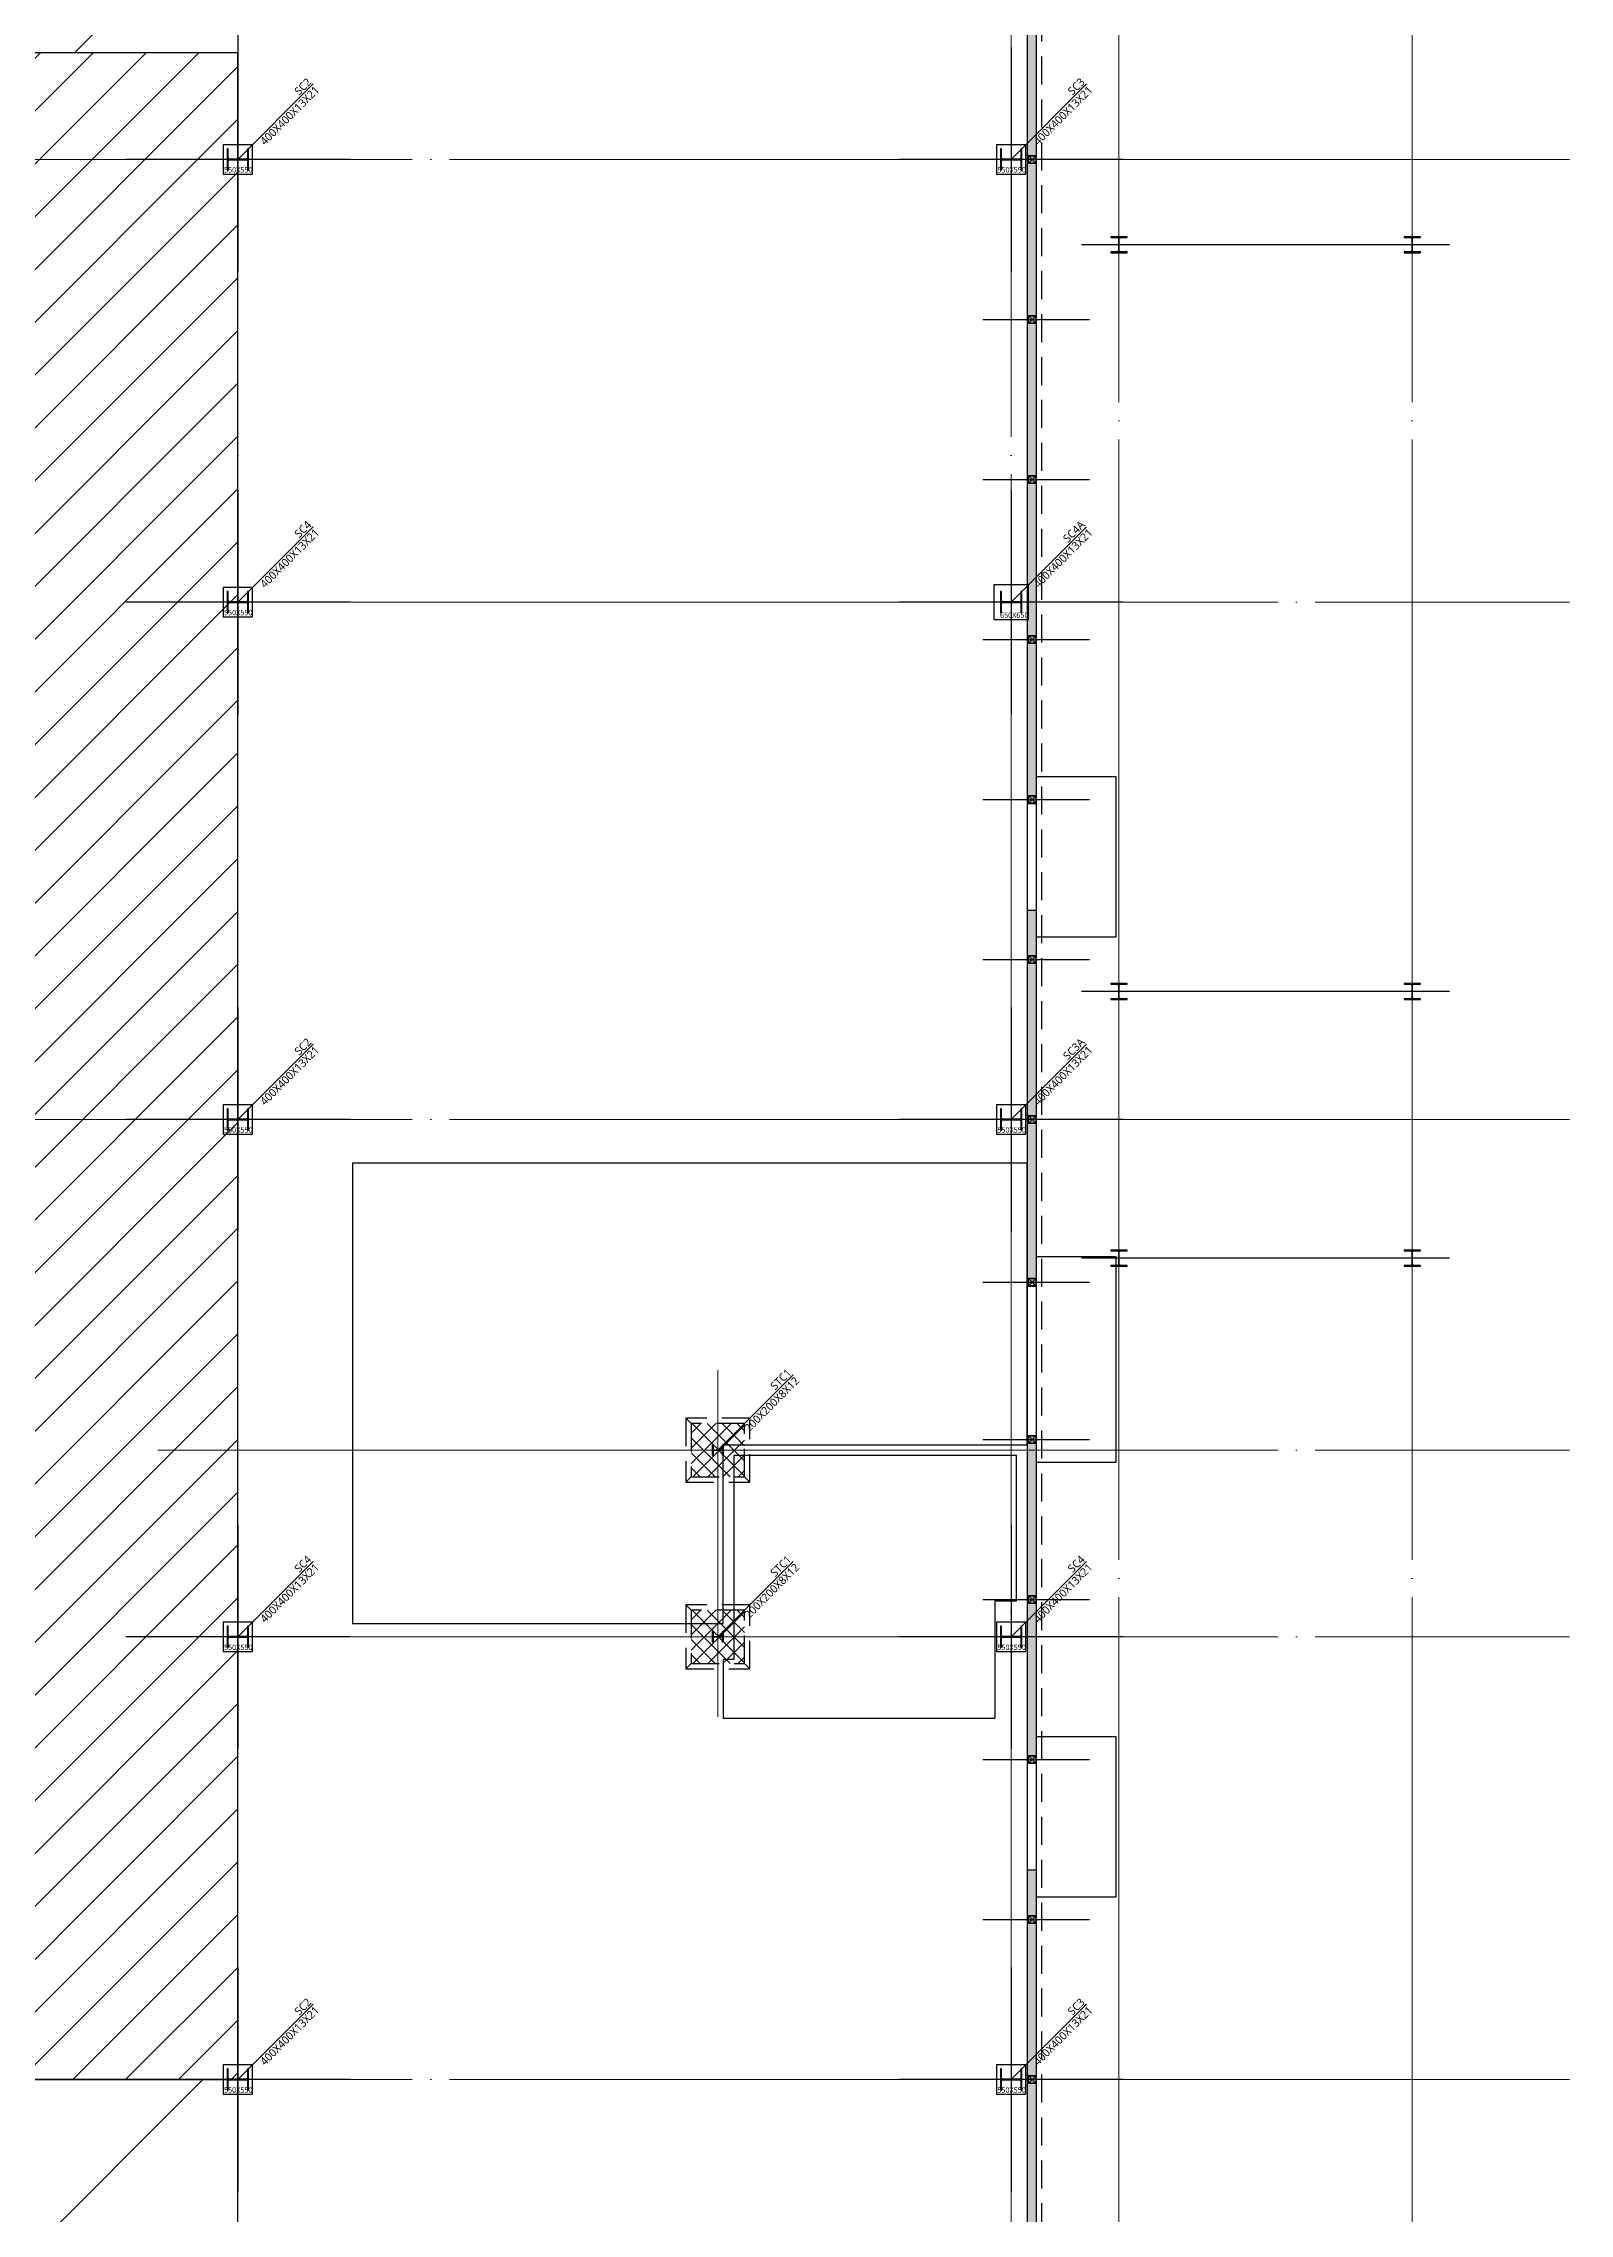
# Model space of a CAD drawing. Header units: millimetres. Extents: x -17369 to 294000, y -718917 to 220315.
# Drawn here: x 203784 to 232400, y 83030 to 123718 of the extents above; entities that cross this region are included whole.
import ezdxf
from ezdxf.enums import TextEntityAlignment as Align

# ---------------------------------------------------------------- set-up
doc = ezdxf.new("R2010")
doc.units = ezdxf.units.MM
doc.header["$LTSCALE"] = 350
for name, pattern in [('CEN', [62, 60, -1, 0, -1]), ('H12', [3, 2, -1]), ('HID', [2.3, 1.5, -0.8]), ('X-200-S-COL$0$CEN', [62, 60, -1, 0, -1]), ('X-200-S-COL$0$HID', [2.3, 1.5, -0.8])]:
    doc.linetypes.add(name, pattern=pattern)
doc.layers.get('Defpoints').update_dxf_attribs({"color": 181})
for name, color, linetype in [('0-THK300 RC SFRC SLAB영역', 2, 'H12'), ('0-THK400 RC SLAB영역', 4, 'H12'), ('0_RC-SLAB', 7, 'Continuous'), ('6', 6, 'Continuous'), ('CEN', 1, 'CEN'), ('PD', 6, 'Continuous'), ('PERI-OUT', 9, 'Continuous'), ('Sol', 253, 'Continuous'), ('X-200-S-COL$0$Cen', 1, 'X-200-S-COL$0$CEN'), ('X-200-S-COL$0$Cen-ETC', 142, 'X-200-S-COL$0$CEN'), ('X-200-S-COL$0$CenA', 13, 'X-200-S-COL$0$CEN'), ('X-200-S-COL$0$CenB', 5, 'X-200-S-COL$0$CEN'), ('X-200-S-COL$0$H-Col', 3, 'Continuous'), ('X-200-S-COL$0$H-Col-파이프랙', 3, 'X-200-S-COL$0$CEN'), ('X-200-S-COL$0$STUD', 4, 'Continuous')]:
    doc.layers.add(name, color=color, linetype=linetype)
for name, color, linetype, plot in [('N-plot', 147, 'Continuous', False), ('X-200-S-COL$0$P-Line', 144, 'Continuous', False), ('X-200-S-COL$0$PERI-OUT', 17, 'Continuous', False), ('X-200-S-COL$0$S-NAME', 144, 'Continuous', False)]:
    doc.layers.add(name, color=color, linetype=linetype, plot=plot)
doc.styles.add('X-200-S-COL$0$맑은고딕', font='malgun.ttf')
doc.styles.add('맑은고딕', font='malgun.ttf')

# ---------------------------------------------------------------- blocks, each defined once
blk = doc.blocks.new('X-200-S-COL$0$1F GRID_231010')
at = {"layer": 'X-200-S-COL$0$Cen', "lineweight": 0}
for p, q in [((147980, 23300), (147980, -123050)), ((162480, 23300), (162480, -123050)), ((172950, -35900), (-22950, -35900)), ((172950, -53900), (-22950, -53900)), ((172950, -71900), (-22950, -71900))]:
    blk.add_line(p, q, dxfattribs=at)
at = {"layer": 'X-200-S-COL$0$CenA', "lineweight": 0}
for p, q in [((146480, -44200), (172950, -44200)), ((156980, -58600), (156980, -65100)), ((146480, -60100), (172950, -60100)), ((146480, -63600), (172950, -63600))]:
    blk.add_line(p, q, dxfattribs=at)
blk = doc.blocks.new('X-200-S-COL$0$H-300x305x15x15')
at = {"color": 0, "linetype": 'ByBlock', "ltscale": 0.5}
blk.add_lwpolyline([(25.5, -135, -0.4142136), (7.5, -117), (7.5, 117, -0.4142136), (25.5, 135), (152.5, 135), (152.5, 150), (-152.5, 150), (-152.5, 135), (-25.5, 135, -0.4142136), (-7.5, 117), (-7.5, -117, -0.4142136), (-25.5, -135), (-152.5, -135), (-152.5, -150), (152.5, -150), (152.5, -135)], format="xyb", close=True, dxfattribs=at)
blk = doc.blocks.new('X-200-S-COL$0$H-400x400x13x21')
at = {"color": 0}
blk.add_lwpolyline([(200, -200), (200, -179), (28.5, -179, -0.4142136), (6.5, -157), (6.5, 157, -0.4142136), (28.5, 179), (200, 179), (200, 200), (-200, 200), (-200, 179), (-28.5, 179, -0.4142136), (-6.5, 157), (-6.5, -157, -0.4142136), (-28.5, -179), (-200, -179), (-200, -200)], format="xyb", close=True, dxfattribs=at)
blk = doc.blocks.new('X-200-S-COL$0$H-200x200x8x12')
at = {"color": 0, "linetype": 'ByBlock'}
blk.add_lwpolyline([(100, 88), (17, 88, 0.414214), (4, 75), (4, -75, 0.414214), (17, -88), (100, -88), (100, -100), (-100, -100), (-100, -88), (-17, -88, 0.414214), (-4, -75), (-4, 75, 0.414214), (-17, 88), (-100, 88), (-100, 100), (100, 100)], format="xyb", close=True, dxfattribs=at)
blk = doc.blocks.new('X-200-S-COL$0$1F COLUMN_231010')
at = {"layer": 'X-200-S-COL$0$H-Col', "color": 0, "rotation": 90}
for name, p in [('X-200-S-COL$0$H-400x400x13x21', (207430, 121543)), ('X-200-S-COL$0$H-400x400x13x21', (221930, 121543)), ('X-200-S-COL$0$H-400x400x13x21', (207430, 113243)), ('X-200-S-COL$0$H-400x400x13x21', (221930, 113243)), ('X-200-S-COL$0$H-400x400x13x21', (207430, 103543)), ('X-200-S-COL$0$H-400x400x13x21', (221930, 103543)), ('X-200-S-COL$0$H-200x200x8x12', (216430, 97343)), ('X-200-S-COL$0$H-400x400x13x21', (207430, 93843)), ('X-200-S-COL$0$H-400x400x13x21', (221930, 93843)), ('X-200-S-COL$0$H-200x200x8x12', (216430, 93843)), ('X-200-S-COL$0$H-400x400x13x21', (207430, 85543)), ('X-200-S-COL$0$H-400x400x13x21', (221930, 85543))]:
    blk.add_blockref(name, p, dxfattribs=at)
blk = doc.blocks.new('X-200-S-COL$0$S-NAME')
at = {"layer": 'X-200-S-COL$0$S-NAME', "color": 0}
blk.add_line((0, 0), (2000, 0), dxfattribs=at)
at = {"layer": 'X-200-S-COL$0$S-NAME', "color": 0, "style": 'X-200-S-COL$0$맑은고딕'}
for p in [(2000, 105), (2000, -105)]:
    blk.add_attdef('.', text='', height=150, rotation=359.9949, dxfattribs=at).set_placement(p, align=Align.MIDDLE_RIGHT)
blk = doc.blocks.new('X-200-S-COL$0$PERIMITER_231026')
at = {"layer": 'X-200-S-COL$0$PERI-OUT'}
for points in [[(140800, 167343), (140800, 171293), (177580, 171293), (177580, 176343), (200030, 179093), (224980, 179093), (224980, 150943), (222400, 150943), (222400, 54231), (217203, 49143), (207930, 49143), (207930, 39143), (58950, 39143), (58950, 49143), (45650, 49143), (45650, 98043), (39480, 98043), (39480, 139943), (49950, 139943), (49950, 157943), (120950, 157943), (120950, 169343), (135850, 169343), (135850, 167343)], [(141020, 167123), (141020, 171073), (177800, 171073), (177800, 176148), (200043, 178873), (224760, 178873), (224760, 151163), (222230, 151163), (222230, 54303), (217134, 49313), (207710, 49313), (207710, 39363), (59170, 39363), (59170, 49363), (45870, 49363), (45870, 98263), (39650, 98263), (39650, 139723), (50170, 139723), (50170, 157723), (121120, 157723), (121125, 169173), (135680, 169173), (135680, 167123)]]:
    blk.add_lwpolyline(points, dxfattribs=at)
blk = doc.blocks.new('X-200-S-COL$0$Stud-150x150x6')
at = {"color": 250}
for p, q in [((-69, -69), (69, 69)), ((-69, 69), (69, -69))]:
    blk.add_line(p, q, dxfattribs=at)
blk.add_lwpolyline([(75, -75), (-75, -75), (-75, 75), (75, 75)], close=True)
at = {"color": 6}
blk.add_lwpolyline([(69, -69), (-69, -69), (-69, 69), (69, 69)], close=True, dxfattribs=at)
blk = doc.blocks.new('X-200-S-COL$0$1F STUD_231010')
at = {"layer": 'X-200-S-COL$0$CenB'}
for p, q in [((221400, 118543), (223400, 118543)), ((221400, 115543), (223400, 115543)), ((221400, 112543), (223400, 112543)), ((221400, 109543), (223400, 109543)), ((221400, 106543), (223400, 106543)), ((221400, 100493), (223400, 100493)), ((221400, 97543), (223400, 97543)), ((221400, 94543), (223400, 94543)), ((221400, 91543), (223400, 91543)), ((221400, 88543), (223400, 88543))]:
    blk.add_line(p, q, dxfattribs=at)
at = {"layer": 'X-200-S-COL$0$STUD'}
for p in [(222325, 121543), (222325, 118543), (222325, 115543), (222325, 112543), (222325, 109543), (222325, 106543), (222325, 103543), (222325, 100493), (222325, 97543), (222325, 94543), (222325, 91543), (222325, 88543), (222325, 85543)]:
    blk.add_blockref('X-200-S-COL$0$Stud-150x150x6', p, dxfattribs=at)

msp = doc.modelspace()

# ---------------------------------------------------------------- hatches: boundary and pattern name
at = {"layer": '0-THK300 RC SFRC SLAB영역', "linetype": 'ByBlock'}
h = msp.add_hatch(dxfattribs=at)
h.set_pattern_fill('ANSI31', color=256, scale=1000)
h.paths.add_polyline_path([(59750, 157722.6), (111150, 157722.6), (111150, 147517.6), (112250, 147517.6), (112250, 147717.6), (117200, 147717.6), (117200, 147517.6), (118300, 147517.6), (118300, 151902.6), (115490, 151902.6), (115490, 153297.6), (118300, 153297.6), (118300, 157722.6), (121120, 157722.6), (121120, 169172.6), (135680, 169172.6), (135680, 157442.6), (207430, 157442.6), (207430, 139342.6), (222230, 139342.6), (222230, 128092.6), (207430, 128092.6), (207430, 123542.6), (141350, 123542.6), (141350, 107852.6), (141435, 107852.6), (141435, 104082.6), (140835, 104082.6), (140835, 95552.6), (141045.3, 95552.6), (141348.7, 95249.2), (141348.5, 85542.6), (66850, 85542.6), (66850, 92842.6), (75300, 92842.6), (75300, 95742.6), (76900, 95742.6), (76900, 108742.6), (75300, 108742.6), (75300, 111342.6), (76900, 111342.6), (76900, 127342.6), (81680, 127342.6), (135150, 127342.6), (135150, 132742.6), (135150, 137642.6), (135150, 141387.6), (65650, 141387.6), (65650, 139142.6), (59750, 139142.6)])
h.paths.add_polyline_path([(118650, 92347.6), (118650, 111547.6), (126800, 111547.6), (126800, 110947.6), (132650, 110947.6), (132650, 105447.6), (130950, 105447.6), (130950, 97247.6), (132650, 97247.6), (132650, 92947.6), (126800, 92947.6), (126800, 92347.6)], flags=16)
h.paths.add_polyline_path([(101600, 156537.6), (101600, 147837.6), (107300, 147837.6), (107300, 156537.6)], flags=16)
h = msp.add_hatch(dxfattribs=at)
h.set_pattern_fill('ANSI31', color=256, scale=1000)
h.paths.add_polyline_path([(141347.7, 49142.6), (207430, 49142.6), (207430, 85542.6), (141348.5, 85542.6)])
at = {"layer": '0-THK400 RC SLAB영역', "linetype": 'Continuous'}
h = msp.add_hatch(dxfattribs=at)
h.set_pattern_fill('_USER', color=4, scale=700, angle=45, pattern_type=0)
h.set_pattern_definition([(45, (0, 0), (-494.9747, 494.9747), [])])
h.paths.add_polyline_path([(141350, 123542.6), (141350, 107852.6), (151090, 107852.6), (151090, 105552.6), (152690, 105552.6), (152690, 95552.6), (151090, 95552.6), (151090, 93052.6), (142435, 93052.6), (142435, 95552.6), (141348.7, 95552.6), (141348.5, 85542.6), (207430, 85542.6), (207430, 123542.6)])
h.paths.add_polyline_path([(192310, 92847.6), (200910, 92847.6), (200910, 96137.6), (202510, 96137.6), (202510, 103727.6), (200910, 103727.6), (200910, 108047.6), (192310, 108047.6), (192310, 104737.6), (190710, 104737.6), (190710, 96137.6), (192310, 96137.6)], flags=16)
at = {"layer": '6'}
h = msp.add_hatch(dxfattribs=at)
h.set_pattern_fill('_USER', color=250, scale=200, angle=45, double=1, pattern_type=0)
h.set_pattern_definition([(45, (138530, -50450), (-141.42136, 141.42136), []), (135, (138530, -50450), (-141.42136, -141.42136), [])])
h.paths.add_polyline_path([(215930, 96842.6), (215930, 97842.6), (216930, 97842.6), (216930, 96842.6)])
h = msp.add_hatch(dxfattribs=at)
h.set_pattern_fill('_USER', color=250, scale=200, angle=45, double=1, pattern_type=0)
h.set_pattern_definition([(45, (138530, -53950), (-141.42136, 141.42136), []), (135, (138530, -53950), (-141.42136, -141.42136), [])])
h.paths.add_polyline_path([(215930, 93342.6), (215930, 94342.6), (216930, 94342.6), (216930, 93342.6)])
at = {"layer": 'Sol'}
h = msp.add_hatch(color=256, dxfattribs=at)
h.dxf.hatch_style = 1
h.paths.add_polyline_path([(118570, 39362.6), (116250, 39362.6), (116250, 39142.6), (118570, 39142.6)])
h.paths.add_polyline_path([(174720, 39362.6), (172550, 39362.6), (172550, 39142.6), (174720, 39142.6)])
h.paths.add_polyline_path([(170450, 39362.6), (170450, 39142.6), (171450, 39142.6), (171450, 39362.6)])
h.paths.add_polyline_path([(163550, 39362.6), (163550, 39142.6), (165450, 39142.6), (165450, 39362.6)])
h.paths.add_polyline_path([(162450, 39142.6), (162450, 39362.6), (129130, 39362.6), (129130, 39142.6)])
h.paths.add_polyline_path([(73450, 39362.6), (73450, 39142.6), (115150, 39142.6), (115150, 39362.6)])
h.paths.add_polyline_path([(56150, 49362.6), (56150, 49142.6), (57350, 49142.6), (57350, 49362.6)])
h.paths.add_polyline_path([(45870, 60442.6), (45650, 60442.6), (45650, 49142.6), (52150, 49142.6), (52150, 49362.6), (45870, 49362.6)])
h.paths.add_polyline_path([(45870, 71042.6), (45650, 71042.6), (45650, 62442.6), (45870, 62442.6)])
h.paths.add_polyline_path([(45870, 79642.6), (45650, 79642.6), (45650, 76042.6), (45870, 76042.6)])
h.paths.add_polyline_path([(44800, 98262.6), (44800, 98042.6), (45650, 98042.6), (45650, 80742.6), (45870, 80742.6), (45870, 98262.6)])
h.paths.add_polyline_path([(45800, 139942.6), (45800, 139722.6), (46500, 139722.6), (46500, 139942.6)])
h.paths.add_polyline_path([(40800, 139722.6), (40800, 139942.6), (39480, 139942.6), (39480, 98042.6), (40800, 98042.6), (40800, 98262.6), (39650, 98262.6), (39650, 139722.6)])
h.paths.add_polyline_path([(50170, 145142.6), (49950, 145142.6), (49950, 139942.6), (47600, 139942.6), (47600, 139722.6), (50170, 139722.6)])
h.paths.add_polyline_path([(50170, 147842.6), (49950, 147842.6), (49950, 146942.6), (50170, 146942.6)])
h.paths.add_polyline_path([(50170, 155042.6), (49950, 155042.6), (49950, 148742.6), (50170, 148742.6)])
h.paths.add_polyline_path([(67250, 157722.6), (67250, 157942.6), (49950, 157942.6), (49950, 156842.6), (50170, 156842.6), (50170, 157722.6)])
h.paths.add_polyline_path([(109850, 157722.6), (109850, 157942.6), (68350, 157942.6), (68350, 157722.6)])
h.paths.add_polyline_path([(135680, 167122.6), (136250, 167122.6), (136250, 167342.6), (135850, 167342.6), (135850, 169342.6), (120950, 169342.6), (120950, 166167.6), (121120, 166167.6), (121120, 169172.6), (135680, 169172.6)])
h.paths.add_polyline_path([(137850, 167342.6), (137350, 167342.6), (137350, 167122.6), (137850, 167122.6)])
h.paths.add_polyline_path([(177800, 171942.6), (177580, 171942.6), (177580, 171292.6), (140800, 171292.6), (140800, 167342.6), (140350, 167342.6), (140350, 167122.6), (141020, 167122.6), (141020, 171072.6), (177800, 171072.6)])
h.paths.add_polyline_path([(224760, 177842.6), (224980, 177842.6), (224980, 179092.6), (200030, 179092.6), (177580, 176342.6), (177580, 175342.6), (177800, 175342.6), (177800, 176147.9), (200043.4, 178872.6), (224760, 178872.6)])
h.paths.add_polyline_path([(207930, 45742.6), (207710, 45742.6), (207710, 39362.6), (185280, 39362.6), (185280, 39142.6), (207930, 39142.6)])
h.paths.add_polyline_path([(208030, 49142.6), (208030, 49312.6), (207710, 49312.6), (207710, 46842.6), (207930, 46842.6), (207930, 49142.6)])
h.paths.add_polyline_path([(222400, 64617.6), (222230, 64617.6), (222230, 54302.5), (217133.9, 49312.6), (209130, 49312.6), (209130, 49142.6), (217203.3, 49142.6), (222400, 54231)])
h.paths.add_polyline_path([(222400, 89467.6), (222230, 89467.6), (222230, 66617.6), (222400, 66617.6)])
h.paths.add_polyline_path([(222400, 97617.6), (222230, 97617.6), (222230, 91467.6), (222400, 91467.6)])
h.paths.add_polyline_path([(222400, 107467.6), (222230, 107467.6), (222230, 100417.6), (222400, 100417.6)])
h.paths.add_polyline_path([(222400, 144167.6), (222230, 144167.6), (222230, 109467.6), (222400, 109467.6)])
h.paths.add_polyline_path([(222230, 145267.6), (222400, 145267.6), (222400, 150942.6), (224980, 150942.6), (224980, 172842.6), (224760, 172842.6), (224760, 151162.6), (222230, 151162.6)])
h.paths.add_polyline_path([(67350, 39362.6), (67350, 39142.6), (69450, 39142.6), (69450, 39362.6)])
h.paths.add_polyline_path([(66250, 39142.6), (66250, 39362.6), (59170, 39362.6), (59170, 49362.6), (58450, 49362.6), (58450, 49142.6), (58950, 49142.6), (58950, 39142.6)])
h.paths.add_polyline_path([(120950, 160967.6), (121120, 160967.6), (121120, 164167.6), (120950, 164167.6)])
h.paths.add_polyline_path([(121120, 159867.6), (120950, 159867.6), (120950, 157942.6), (110950, 157942.6), (110950, 157722.6), (121120, 157722.6)])

# ---------------------------------------------------------------- linework, layer by layer
at = {"layer": '0-THK300 RC SFRC SLAB영역'}
msp.add_lwpolyline([(135680, 157442.6), (207430, 157442.6), (207430, 139342.6), (222230, 139342.6), (222230, 128092.6), (207430, 128092.6), (207430, 123542.6), (141350, 123542.6)], dxfattribs=at)
at = {"layer": '0-THK300 RC SFRC SLAB영역', "linetype": 'ByBlock'}
for points in [[(207430, 128092.6), (207430, 123542.6)], [(207430, 123542.6), (141350, 123542.6)]]:
    msp.add_lwpolyline(points, dxfattribs=at)
msp.add_lwpolyline([(141347.7, 49142.6), (207430, 49142.6), (207430, 85542.6), (141348.5, 85542.6)], close=True, dxfattribs=at)
at = {"layer": '0-THK400 RC SLAB영역', "linetype": 'ByBlock'}
msp.add_lwpolyline([(141350, 123542.6), (141350, 107852.6), (151090, 107852.6), (151090, 105552.6), (152690, 105552.6), (152690, 95552.6), (151090, 95552.6), (151090, 93052.6), (142435, 93052.6), (142435, 95552.6), (141348.7, 95552.6), (141348.5, 85542.6), (207430, 85542.6), (207430, 123542.6)], close=True, dxfattribs=at)
at = {"layer": '0_RC-SLAB'}
msp.add_line((222230, 151162.6), (222230, 54302.5), dxfattribs=at)
at = {"layer": '0_RC-SLAB', "color": 4}
for p, q in [((222230, 102722.6), (209580, 102722.6)), ((209580, 102722.6), (209580, 94092.6)), ((222230, 97442.6), (222230, 102722.6)), ((216530, 94092.6), (216530, 97442.6)), ((216530, 97442.6), (222230, 97442.6)), ((222030, 97242.6), (216730, 97242.6)), ((216730, 97242.6), (216730, 93417.6)), ((222030, 94517.6), (222030, 97242.6)), ((221630, 94517.6), (222030, 94517.6)), ((221630, 92317.6), (221630, 94517.6)), ((209580, 94092.6), (216530, 94092.6)), ((216730, 93417.6), (216530, 93417.6)), ((216530, 93417.6), (216530, 92317.6)), ((216530, 92317.6), (221630, 92317.6))]:
    msp.add_line(p, q, dxfattribs=at)
at = {"layer": '6', "linetype": 'HID'}
for points in [[(215930, 96842.6), (216930, 96842.6), (216930, 97842.6), (215930, 97842.6)], [(215930, 93342.6), (216930, 93342.6), (216930, 94342.6), (215930, 94342.6)]]:
    msp.add_lwpolyline(points, close=True, dxfattribs=at)
at = {"layer": 'CEN'}
for p, q in [((207430, 123642.6), (207430, 119442.6)), ((221930, 123642.6), (221930, 119442.6)), ((209530, 121542.6), (205330, 121542.6)), ((224030, 121542.6), (219830, 121542.6)), ((207430, 115342.6), (207430, 111142.6)), ((221930, 115342.6), (221930, 111142.6)), ((209530, 113242.6), (205330, 113242.6)), ((224030, 113242.6), (219830, 113242.6)), ((207430, 105642.6), (207430, 101442.6)), ((221930, 105642.6), (221930, 101442.6)), ((209530, 103542.6), (205330, 103542.6)), ((224030, 103542.6), (219830, 103542.6)), ((207430, 95942.6), (207430, 91742.6)), ((221930, 95942.6), (221930, 91742.6)), ((209530, 93842.6), (205330, 93842.6)), ((224030, 93842.6), (219830, 93842.6)), ((207430, 87642.6), (207430, 83442.6)), ((221930, 87642.6), (221930, 83442.6)), ((209530, 85542.6), (205330, 85542.6)), ((224030, 85542.6), (219830, 85542.6))]:
    msp.add_line(p, q, dxfattribs=at)
at = {"layer": 'N-plot', "linetype": 'HID'}
for p, q in [((215830, 97942.6), (215930, 97842.6)), ((217030, 97942.6), (216930, 97842.6)), ((215830, 96742.6), (215930, 96842.6)), ((217030, 96742.6), (216930, 96842.6)), ((215830, 94442.6), (215930, 94342.6)), ((217030, 94442.6), (216930, 94342.6)), ((215830, 93242.6), (215930, 93342.6)), ((217030, 93242.6), (216930, 93342.6))]:
    msp.add_line(p, q, dxfattribs=at)
for points in [[(215830, 96742.6), (217030, 96742.6), (217030, 97942.6), (215830, 97942.6)], [(215830, 93242.6), (217030, 93242.6), (217030, 94442.6), (215830, 94442.6)]]:
    msp.add_lwpolyline(points, close=True, dxfattribs=at)
at = {"layer": 'PD'}
for points in [[(207155, 121267.6), (207705, 121267.6), (207705, 121817.6), (207155, 121817.6)], [(221655, 121267.6), (222205, 121267.6), (222205, 121817.6), (221655, 121817.6)], [(221605, 112917.6), (222255, 112917.6), (222255, 113567.6), (221605, 113567.6)], [(207155, 112967.6), (207705, 112967.6), (207705, 113517.6), (207155, 113517.6)], [(207155, 103267.6), (207705, 103267.6), (207705, 103817.6), (207155, 103817.6)], [(221655, 103267.6), (222205, 103267.6), (222205, 103817.6), (221655, 103817.6)], [(207155, 93567.6), (207705, 93567.6), (207705, 94117.6), (207155, 94117.6)], [(221655, 93567.6), (222205, 93567.6), (222205, 94117.6), (221655, 94117.6)], [(207155, 85267.6), (207705, 85267.6), (207705, 85817.6), (207155, 85817.6)], [(221655, 85267.6), (222205, 85267.6), (222205, 85817.6), (221655, 85817.6)]]:
    msp.add_lwpolyline(points, close=True, dxfattribs=at)
at = {"layer": 'PERI-OUT'}
for p, q in [((222230, 151162.6), (222230, 54302.5)), ((222400, 150942.6), (222400, 54231)), ((223900, 109967.6), (222400, 109967.6)), ((223900, 106967.6), (223900, 109967.6)), ((222230, 109467.6), (222400, 109467.6)), ((222230, 107467.6), (222400, 107467.6)), ((222400, 106967.6), (223900, 106967.6)), ((223900, 100967.6), (222400, 100967.6)), ((223900, 97117.6), (223900, 100967.6)), ((222230, 100417.6), (222400, 100417.6)), ((222230, 97617.6), (222400, 97617.6)), ((222400, 97117.6), (223900, 97117.6)), ((223900, 91967.6), (222400, 91967.6)), ((223900, 88967.6), (223900, 91967.6)), ((222400, 91467.6), (222230, 91467.6)), ((222400, 89467.6), (222230, 89467.6)), ((222400, 88967.6), (223900, 88967.6))]:
    msp.add_line(p, q, dxfattribs=at)
at = {"layer": 'X-200-S-COL$0$Cen-ETC', "lineweight": 0}
for p, q in [((223950, 181390.4), (223950, 34392.6)), ((229450, 181390.4), (229450, 34392.6))]:
    msp.add_line(p, q, dxfattribs=at)
at = {"layer": 'X-200-S-COL$0$Cen-ETC'}
for p, q in [((230150, 119942.6), (223250, 119942.6)), ((230150, 105942.6), (223250, 105942.6)), ((230150, 100942.6), (223250, 100942.6))]:
    msp.add_line(p, q, dxfattribs=at)
at = {"layer": 'X-200-S-COL$0$P-Line', "color": 253, "linetype": 'X-200-S-COL$0$HID'}
msp.add_lwpolyline([(222500, 54189), (217244.1, 49042.6), (208030, 49042.6), (208030, 39022.6), (58850, 39022.6), (58850, 49042.6), (45550, 49042.6), (45550, 97942.6), (39380, 97942.6), (39380, 140042.6), (49850, 140042.6), (49850, 158042.6), (120850, 158042.6), (120850, 169442.6), (135950, 169442.6), (135950, 167442.6), (140700, 167442.6), (140700, 171392.6), (177480, 171392.6), (177480, 176431.1), (200023.9, 179192.6), (225080, 179192.6), (225080, 150842.6), (222500, 150842.6)], close=True, dxfattribs=at)

# ---------------------------------------------------------------- block references
at = {"layer": 'X-200-S-COL$0$Cen', "lineweight": 0}
msp.add_blockref('X-200-S-COL$0$1F GRID_231010', (59450, 157442.6), dxfattribs=at)
at = {"layer": 'X-200-S-COL$0$H-Col'}
msp.add_blockref('X-200-S-COL$0$1F COLUMN_231010', (0, 0), dxfattribs=at)
at = {"layer": 'X-200-S-COL$0$H-Col-파이프랙'}
for p in [(223950, 119942.6), (229450, 119942.6), (223950, 105942.6), (229450, 105942.6), (223950, 100942.6), (229450, 100942.6)]:
    msp.add_blockref('X-200-S-COL$0$H-300x305x15x15', p, dxfattribs=at)
at = {"layer": 'X-200-S-COL$0$PERI-OUT'}
msp.add_blockref('X-200-S-COL$0$PERIMITER_231026', (0, 0), dxfattribs=at)
at = {"layer": 'X-200-S-COL$0$S-NAME'}
ref = msp.add_blockref('X-200-S-COL$0$S-NAME', (207430, 121542.6), dxfattribs=dict(at, rotation=45.00000000000001))
ref.add_attrib('.', '400X400X13X21', dxfattribs={"color": 0, "height": 150, "rotation": 44.99494, "style": 'X-200-S-COL$0$맑은고딕'}).set_placement((208918.2, 122882.6), align=Align.MIDDLE_RIGHT)
ref.add_attrib('.', 'SC2', dxfattribs={"color": 0, "height": 150, "rotation": 44.99494, "style": 'X-200-S-COL$0$맑은고딕'}).set_placement((208769.9, 123031), align=Align.MIDDLE_RIGHT)
ref = msp.add_blockref('X-200-S-COL$0$S-NAME', (221930, 121542.6), dxfattribs=dict(at, rotation=45.00000000000001))
ref.add_attrib('.', '400X400X13X21', dxfattribs={"color": 0, "height": 150, "rotation": 44.99494, "style": 'X-200-S-COL$0$맑은고딕'}).set_placement((223418.2, 122882.6), align=Align.MIDDLE_RIGHT)
ref.add_attrib('.', 'SC3', dxfattribs={"color": 0, "height": 150, "rotation": 44.99494, "style": 'X-200-S-COL$0$맑은고딕'}).set_placement((223269.9, 123031), align=Align.MIDDLE_RIGHT)
ref = msp.add_blockref('X-200-S-COL$0$S-NAME', (207430, 113242.6), dxfattribs=dict(at, rotation=45.00000000000001))
ref.add_attrib('.', '400X400X13X21', dxfattribs={"color": 0, "height": 150, "rotation": 44.99494, "style": 'X-200-S-COL$0$맑은고딕'}).set_placement((208918.2, 114582.6), align=Align.MIDDLE_RIGHT)
ref.add_attrib('.', 'SC4', dxfattribs={"color": 0, "height": 150, "rotation": 44.99494, "style": 'X-200-S-COL$0$맑은고딕'}).set_placement((208769.9, 114731), align=Align.MIDDLE_RIGHT)
ref = msp.add_blockref('X-200-S-COL$0$S-NAME', (221930, 113242.6), dxfattribs=dict(at, rotation=45.00000000000001))
ref.add_attrib('.', '400X400X13X21', dxfattribs={"color": 0, "height": 150, "rotation": 44.99494, "style": 'X-200-S-COL$0$맑은고딕'}).set_placement((223418.2, 114582.6), align=Align.MIDDLE_RIGHT)
ref.add_attrib('.', 'SC4A', dxfattribs={"color": 0, "height": 150, "rotation": 44.99494, "style": 'X-200-S-COL$0$맑은고딕'}).set_placement((223269.9, 114731), align=Align.MIDDLE_RIGHT)
ref = msp.add_blockref('X-200-S-COL$0$S-NAME', (207430, 103542.6), dxfattribs=dict(at, rotation=45.00000000000001))
ref.add_attrib('.', '400X400X13X21', dxfattribs={"color": 0, "height": 150, "rotation": 44.99494, "style": 'X-200-S-COL$0$맑은고딕'}).set_placement((208918.2, 104882.6), align=Align.MIDDLE_RIGHT)
ref.add_attrib('.', 'SC2', dxfattribs={"color": 0, "height": 150, "rotation": 44.99494, "style": 'X-200-S-COL$0$맑은고딕'}).set_placement((208769.9, 105031), align=Align.MIDDLE_RIGHT)
ref = msp.add_blockref('X-200-S-COL$0$S-NAME', (221930, 103542.6), dxfattribs=dict(at, rotation=45.00000000000001))
ref.add_attrib('.', '400X400X13X21', dxfattribs={"color": 0, "height": 150, "rotation": 44.99494, "style": 'X-200-S-COL$0$맑은고딕'}).set_placement((223418.2, 104882.6), align=Align.MIDDLE_RIGHT)
ref.add_attrib('.', 'SC3A', dxfattribs={"color": 0, "height": 150, "rotation": 44.99494, "style": 'X-200-S-COL$0$맑은고딕'}).set_placement((223269.9, 105031), align=Align.MIDDLE_RIGHT)
ref = msp.add_blockref('X-200-S-COL$0$S-NAME', (216430, 97342.6), dxfattribs=dict(at, rotation=45.00000000000001))
ref.add_attrib('.', '200X200X8X12', dxfattribs={"color": 0, "height": 150, "rotation": 44.99494, "style": 'X-200-S-COL$0$맑은고딕'}).set_placement((217918.2, 98682.6), align=Align.MIDDLE_RIGHT)
ref.add_attrib('.', 'STC1', dxfattribs={"color": 0, "height": 150, "rotation": 44.99494, "style": 'X-200-S-COL$0$맑은고딕'}).set_placement((217769.9, 98831), align=Align.MIDDLE_RIGHT)
ref = msp.add_blockref('X-200-S-COL$0$S-NAME', (207430, 93842.6), dxfattribs=dict(at, rotation=45.00000000000001))
ref.add_attrib('.', '400X400X13X21', dxfattribs={"color": 0, "height": 150, "rotation": 44.99494, "style": 'X-200-S-COL$0$맑은고딕'}).set_placement((208918.2, 95182.6), align=Align.MIDDLE_RIGHT)
ref.add_attrib('.', 'SC4', dxfattribs={"color": 0, "height": 150, "rotation": 44.99494, "style": 'X-200-S-COL$0$맑은고딕'}).set_placement((208769.9, 95331), align=Align.MIDDLE_RIGHT)
ref = msp.add_blockref('X-200-S-COL$0$S-NAME', (216430, 93842.6), dxfattribs=dict(at, rotation=45.00000000000001))
ref.add_attrib('.', '200X200X8X12', dxfattribs={"color": 0, "height": 150, "rotation": 44.99494, "style": 'X-200-S-COL$0$맑은고딕'}).set_placement((217918.2, 95182.6), align=Align.MIDDLE_RIGHT)
ref.add_attrib('.', 'STC1', dxfattribs={"color": 0, "height": 150, "rotation": 44.99494, "style": 'X-200-S-COL$0$맑은고딕'}).set_placement((217769.9, 95331), align=Align.MIDDLE_RIGHT)
ref = msp.add_blockref('X-200-S-COL$0$S-NAME', (221930, 93842.6), dxfattribs=dict(at, rotation=45.00000000000001))
ref.add_attrib('.', '400X400X13X21', dxfattribs={"color": 0, "height": 150, "rotation": 44.99494, "style": 'X-200-S-COL$0$맑은고딕'}).set_placement((223418.2, 95182.6), align=Align.MIDDLE_RIGHT)
ref.add_attrib('.', 'SC4', dxfattribs={"color": 0, "height": 150, "rotation": 44.99494, "style": 'X-200-S-COL$0$맑은고딕'}).set_placement((223269.9, 95331), align=Align.MIDDLE_RIGHT)
ref = msp.add_blockref('X-200-S-COL$0$S-NAME', (207430, 85542.6), dxfattribs=dict(at, rotation=45.00000000000001))
ref.add_attrib('.', '400X400X13X21', dxfattribs={"color": 0, "height": 150, "rotation": 44.99494, "style": 'X-200-S-COL$0$맑은고딕'}).set_placement((208918.2, 86882.6), align=Align.MIDDLE_RIGHT)
ref.add_attrib('.', 'SC2', dxfattribs={"color": 0, "height": 150, "rotation": 44.99494, "style": 'X-200-S-COL$0$맑은고딕'}).set_placement((208769.9, 87031), align=Align.MIDDLE_RIGHT)
ref = msp.add_blockref('X-200-S-COL$0$S-NAME', (221930, 85542.6), dxfattribs=dict(at, rotation=45.00000000000001))
ref.add_attrib('.', '400X400X13X21', dxfattribs={"color": 0, "height": 150, "rotation": 44.99494, "style": 'X-200-S-COL$0$맑은고딕'}).set_placement((223418.2, 86882.6), align=Align.MIDDLE_RIGHT)
ref.add_attrib('.', 'SC3', dxfattribs={"color": 0, "height": 150, "rotation": 44.99494, "style": 'X-200-S-COL$0$맑은고딕'}).set_placement((223269.9, 87031), align=Align.MIDDLE_RIGHT)
at = {"layer": 'X-200-S-COL$0$STUD'}
msp.add_blockref('X-200-S-COL$0$1F STUD_231010', (0, 0), dxfattribs=at)

# ---------------------------------------------------------------- texts
at = {"layer": 'Defpoints', "style": '맑은고딕'}
for s, p in [('550X550', (207705, 121267.6)), ('550X550', (222205, 121267.6)), ('550X550', (207705, 112967.6)), ('650X650', (222255, 112917.6)), ('550X550', (207705, 103267.6)), ('550X550', (222205, 103267.6)), ('550X550', (207705, 93567.6)), ('550X550', (222205, 93567.6)), ('550X550', (207705, 85267.6)), ('550X550', (222205, 85267.6))]:
    msp.add_text(s, height=100, dxfattribs=at).set_placement(p, align=Align.BOTTOM_RIGHT)

doc.saveas('drawing.dxf')
